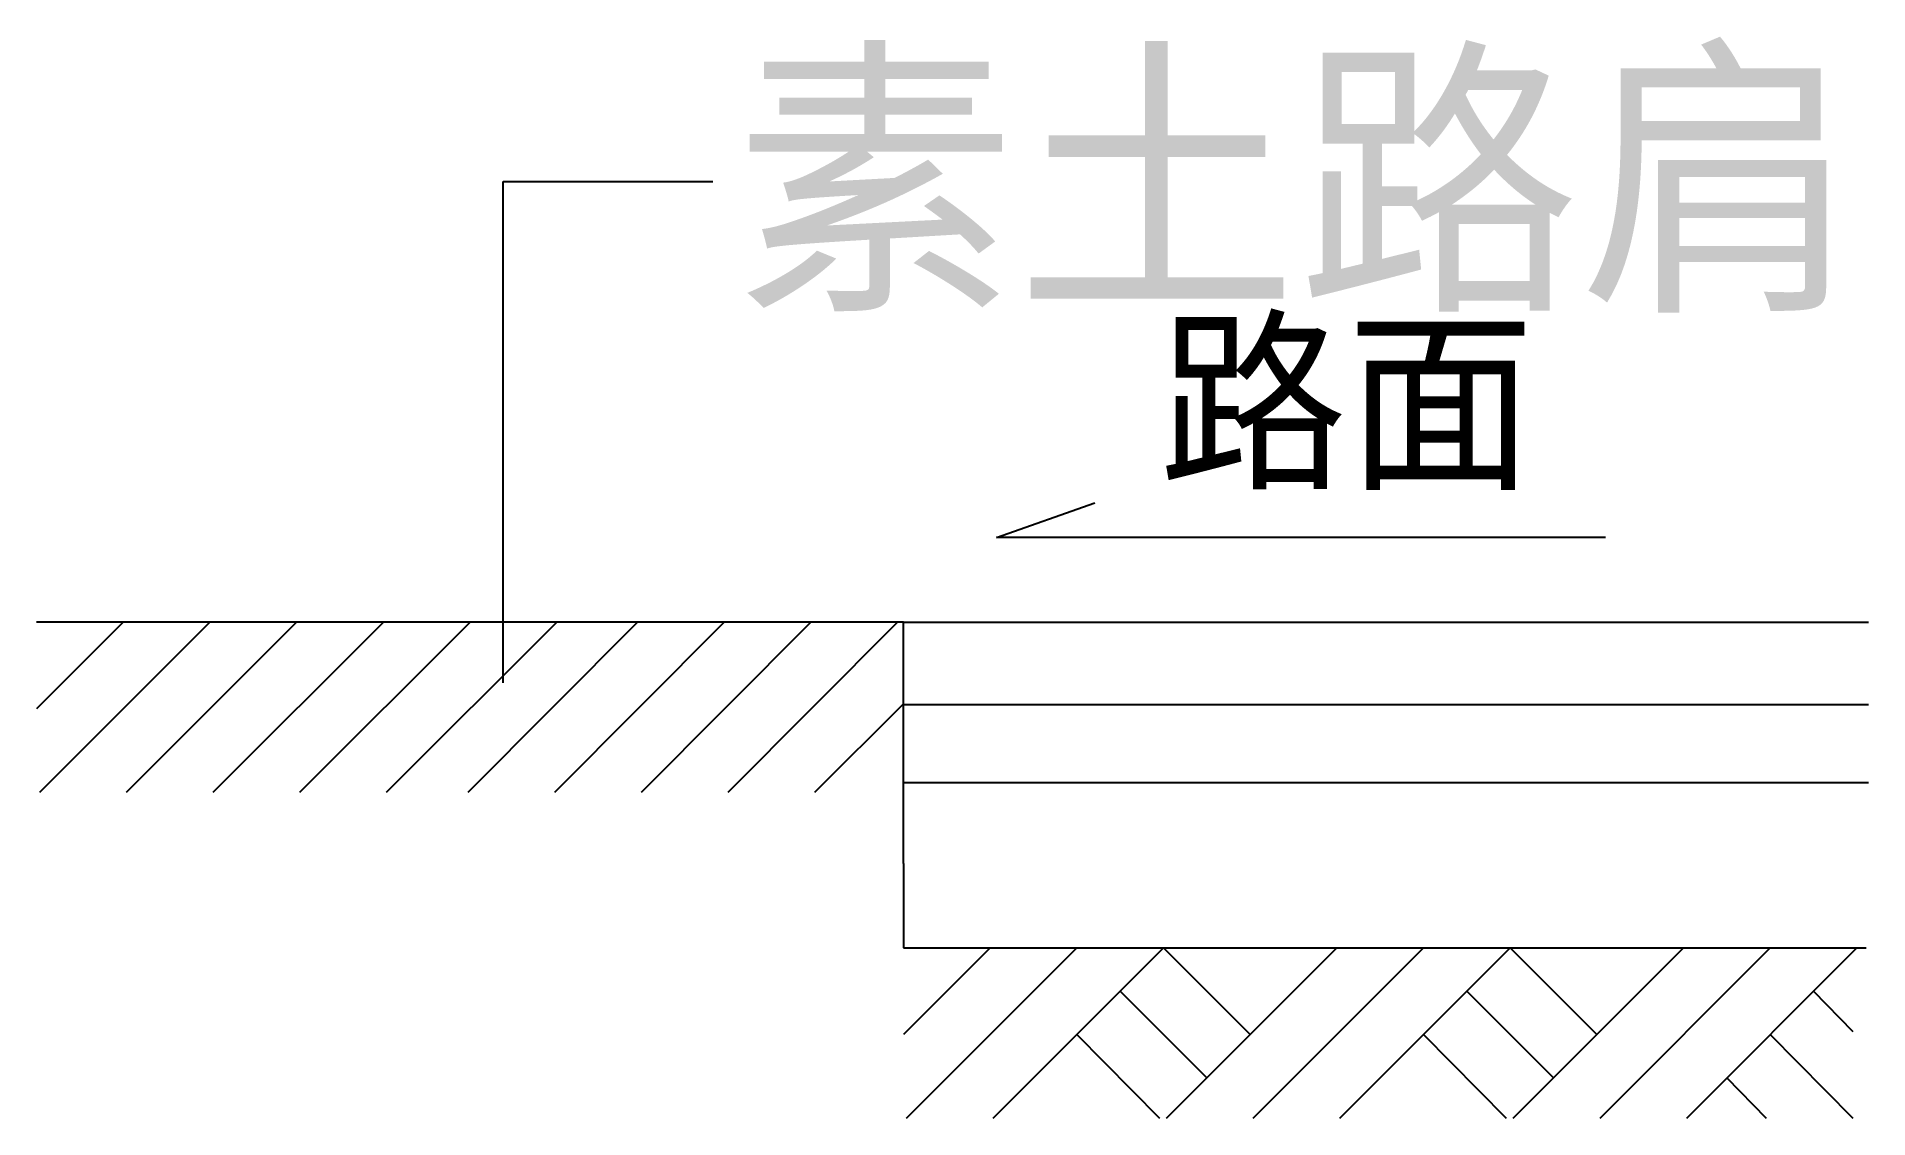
# Model space of a CAD drawing. Header units: metres. Extents: x 73.1 to 98.4, y 295.8 to 310.7.
import ezdxf

# ---------------------------------------------------------------- set-up
doc = ezdxf.new("R2010")
doc.units = ezdxf.units.M

msp = doc.modelspace()

# ---------------------------------------------------------------- linework, layer by layer
for p, q in [((79.54, 302.62), (79.54, 308.72)), ((79.54, 308.72), (82.44, 308.72)), ((86.37, 303.79), (87.73, 304.27)), ((94.8, 303.79), (86.37, 303.79)), ((74.28, 302.62), (73.08, 301.42)), ((75.48, 302.62), (73.12, 300.26)), ((76.68, 302.62), (74.32, 300.26)), ((77.88, 302.62), (75.52, 300.26)), ((79.08, 302.62), (76.72, 300.26)), ((80.28, 302.62), (77.92, 300.26)), ((81.4, 302.62), (79.05, 300.26)), ((79.54, 301.78), (79.54, 302.62)), ((82.6, 302.62), (80.25, 300.26)), ((83.8, 302.62), (81.45, 300.26)), ((85, 302.62), (82.65, 300.26)), ((85.08, 301.49), (83.85, 300.26)), ((85.08, 301.48), (98.44, 301.48)), ((85.08, 300.4), (98.44, 300.4)), ((86.28, 298.11), (85.08, 296.91)), ((87.48, 298.11), (85.12, 295.75)), ((88.68, 298.11), (86.32, 295.75)), ((89.88, 296.91), (88.68, 298.11)), ((91.08, 298.11), (88.72, 295.75)), ((92.28, 298.11), (89.92, 295.75)), ((93.48, 298.11), (91.12, 295.75)), ((94.68, 296.91), (93.48, 298.11)), ((95.88, 298.11), (93.52, 295.75)), ((97.08, 298.11), (94.72, 295.75)), ((98.28, 298.11), (95.92, 295.75)), ((89.28, 296.31), (88.08, 297.51)), ((94.08, 296.31), (92.88, 297.51)), ((98.23, 296.95), (97.68, 297.51)), ((88.63, 295.75), (87.48, 296.91)), ((93.43, 295.75), (92.28, 296.91)), ((98.23, 295.75), (97.08, 296.91)), ((97.03, 295.75), (96.48, 296.31))]:
    msp.add_line(p, q)
for points in [[(85.08, 302.62), (73.08, 302.62)], [(85.08, 302.62), (98.44, 302.62)], [(85.08, 299.28), (85.08, 302.62)], [(85.08, 299.28), (85.08, 298.11)], [(85.08, 298.11), (98.41, 298.11)]]:
    msp.add_lwpolyline(points)

# ---------------------------------------------------------------- texts
for s, height, p in [('素土路肩', 3, (82.74, 307.24)), ('路面', 2, (88.62, 304.67))]:
    msp.add_text(s, height=height).set_placement(p)

doc.saveas('drawing.dxf')
